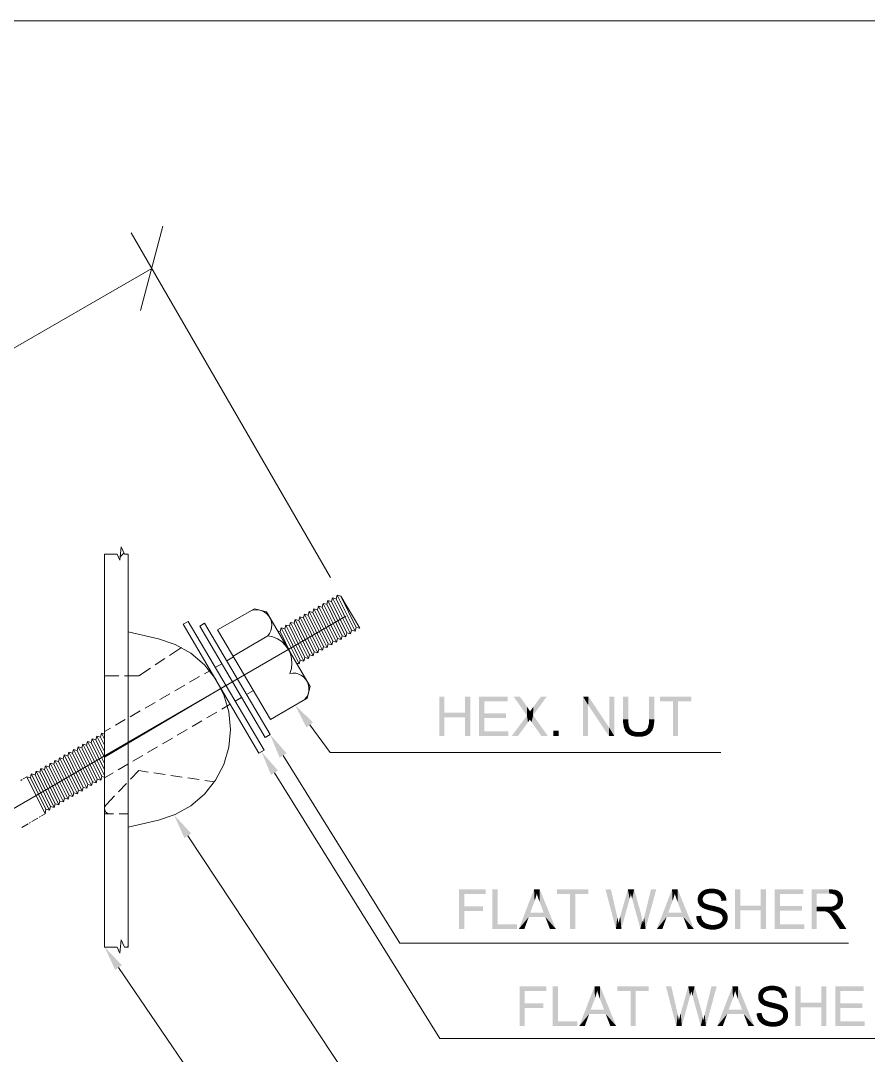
# Model space of a CAD drawing. Header units: millimetres. Extents: x 2 to 579, y 1 to 405.
# Drawn here: x 259.82 to 278.34, y 110.46 to 133.07 of the extents above; entities that cross this region are included whole.
import ezdxf

# ---------------------------------------------------------------- set-up
doc = ezdxf.new("R2010")
doc.units = ezdxf.units.MM
doc.linetypes.add('XKITLINE00', pattern=[0])
doc.layers.add('LinkedObject', color=7, linetype='Continuous', lineweight=0)

# ---------------------------------------------------------------- blocks, each defined once
blk = doc.blocks.new('*A4')
at = {"layer": 'LinkedObject'}
for color, points in [(7, [(269.08, 117.948), (268.966, 117.439), (268.966, 118.303)]), (7, [(269.08, 117.948), (268.966, 118.303), (269.08, 118.303)]), (7, [(269.643, 118.303), (269.529, 117.948), (269.529, 118.303)]), (7, [(269.529, 117.846), (269.529, 117.948), (269.643, 118.303)]), (7, [(269.529, 117.846), (269.643, 118.303), (269.643, 117.439)]), (7, [(269.949, 117.936), (269.835, 117.439), (269.835, 118.303)]), (7, [(269.949, 117.936), (269.835, 118.303), (269.949, 118.201)]), (7, [(270.46, 118.201), (269.835, 118.303), (270.46, 118.303)]), (7, [(269.949, 118.201), (269.835, 118.303), (270.46, 118.201)]), (7, [(270.727, 118.303), (270.884, 117.887), (270.59, 118.303)]), (7, [(270.884, 118.082), (270.884, 117.887), (270.727, 118.303)]), (7, [(271.019, 117.893), (271.02, 118.073), (271.318, 118.303)]), (7, [(271.318, 118.303), (271.02, 118.073), (271.194, 118.303)]), (7, [(272.111, 118.303), (272.221, 118.117), (272.111, 117.439)]), (7, [(272.221, 118.117), (272.111, 118.303), (272.228, 118.303)]), (7, [(272.221, 118.117), (272.228, 118.303), (272.674, 117.439)]), (7, [(272.674, 117.439), (272.228, 118.303), (272.681, 117.625)]), (7, [(272.791, 118.303), (272.681, 117.625), (272.681, 118.303)]), (7, [(272.791, 117.439), (272.681, 117.625), (272.791, 118.303)]), (7, [(273.099, 118.303), (272.985, 117.804), (272.985, 118.303)]), (7, [(273.099, 117.804), (272.985, 117.804), (273.099, 118.303)]), (7, [(273.665, 118.303), (273.55, 117.804), (273.55, 118.303)]), (7, [(273.665, 117.804), (273.55, 117.804), (273.665, 118.303)]), (7, [(273.79, 118.303), (274.074, 118.201), (273.79, 118.201)]), (7, [(274.188, 118.201), (274.074, 118.201), (273.79, 118.303)]), (7, [(274.188, 118.201), (273.79, 118.303), (274.474, 118.303)]), (7, [(274.188, 118.201), (274.474, 118.303), (274.474, 118.201)]), (6, [(266.209, 117.737), (266.065, 117.629), (265.814, 118.116)]), (7, [(270.908, 118.048), (270.884, 117.887), (270.884, 118.082)]), (7, [(270.943, 117.995), (270.884, 117.887), (270.908, 118.048)]), (7, [(271, 118.047), (271.019, 117.893), (270.967, 117.999)]), (7, [(271.02, 118.073), (271.019, 117.893), (271, 118.047)]), (7, [(272.111, 117.439), (272.221, 118.117), (272.221, 117.439)]), (7, [(274.074, 117.439), (274.188, 118.201), (274.188, 117.439)]), (7, [(274.074, 118.201), (274.188, 118.201), (274.074, 117.439)]), (7, [(269.08, 117.846), (268.966, 117.439), (269.08, 117.948)]), (7, [(268.966, 117.439), (269.08, 117.846), (269.08, 117.439)]), (7, [(269.08, 117.948), (269.529, 117.846), (269.08, 117.846)]), (7, [(269.529, 117.948), (269.529, 117.846), (269.08, 117.948)]), (7, [(269.529, 117.846), (269.643, 117.439), (269.529, 117.439)]), (7, [(269.949, 117.834), (269.835, 117.439), (269.949, 117.936)]), (7, [(269.949, 117.541), (269.835, 117.439), (269.949, 117.834)]), (7, [(270.428, 117.834), (269.949, 117.936), (270.428, 117.936)]), (7, [(269.949, 117.834), (269.949, 117.936), (270.428, 117.834)]), (7, [(270.884, 117.887), (270.906, 117.738), (270.55, 117.439)]), (7, [(270.952, 117.976), (270.884, 117.887), (270.943, 117.995)]), (7, [(270.884, 117.887), (270.952, 117.976), (271.019, 117.893)]), (7, [(271.019, 117.893), (270.947, 117.8), (270.884, 117.887)]), (7, [(270.906, 117.738), (270.884, 117.887), (270.912, 117.747)]), (7, [(270.912, 117.747), (270.884, 117.887), (270.933, 117.778)]), (7, [(270.933, 117.778), (270.884, 117.887), (270.947, 117.8)]), (7, [(270.947, 117.8), (271.019, 117.893), (270.955, 117.787)]), (7, [(270.967, 117.999), (271.019, 117.893), (270.952, 117.976)]), (7, [(270.955, 117.787), (271.019, 117.893), (270.973, 117.76)]), (7, [(270.973, 117.76), (271.019, 117.893), (270.983, 117.747)]), (7, [(270.983, 117.747), (271.019, 117.893), (271.2, 117.439)]), (7, [(271.2, 117.439), (271.019, 117.893), (271.341, 117.439)]), (7, [(273.099, 117.804), (272.985, 117.735), (272.985, 117.804)]), (7, [(273.099, 117.748), (272.985, 117.735), (273.099, 117.804)]), (7, [(273.524, 117.613), (273.665, 117.804), (273.635, 117.597)]), (7, [(273.55, 117.723), (273.665, 117.804), (273.524, 117.613)]), (7, [(273.665, 117.804), (273.55, 117.723), (273.55, 117.804)]), (7, [(273.635, 117.597), (273.665, 117.804), (273.65, 117.635)]), (7, [(273.65, 117.635), (273.665, 117.804), (273.665, 117.738)]), (7, [(270.55, 117.439), (270.906, 117.738), (270.687, 117.439)]), (7, [(272.681, 117.625), (272.791, 117.439), (272.674, 117.439)]), (7, [(273.099, 117.748), (273.018, 117.587), (272.985, 117.735)]), (7, [(272.985, 117.735), (273.018, 117.587), (273.002, 117.627)]), (7, [(273.11, 117.665), (273.018, 117.587), (273.099, 117.748)]), (7, [(273.018, 117.587), (273.11, 117.665), (273.12, 117.638)]), (7, [(273.131, 117.611), (273.018, 117.587), (273.12, 117.638)]), (7, [(273.131, 117.611), (273.129, 117.466), (273.018, 117.587)]), (7, [(273.018, 117.587), (273.129, 117.466), (273.035, 117.547)]), (7, [(273.167, 117.57), (273.129, 117.466), (273.131, 117.611)]), (7, [(273.497, 117.584), (273.567, 117.496), (273.47, 117.555)]), (7, [(273.635, 117.597), (273.497, 117.584), (273.524, 117.613)]), (7, [(273.62, 117.558), (273.497, 117.584), (273.635, 117.597)]), (7, [(273.567, 117.496), (273.497, 117.584), (273.62, 117.558)]), (6, [(265.631, 117.063), (265.478, 116.968), (265.269, 117.474)]), (7, [(269.835, 117.439), (269.949, 117.541), (270.48, 117.439)]), (7, [(270.48, 117.439), (269.949, 117.541), (270.48, 117.541)]), (7, [(271.58, 117.56), (271.459, 117.439), (271.459, 117.56)]), (7, [(271.58, 117.439), (271.459, 117.439), (271.58, 117.56)]), (7, [(273.035, 117.547), (273.129, 117.466), (273.09, 117.487)]), (7, [(273.129, 117.466), (273.167, 117.57), (273.192, 117.556)]), (7, [(273.218, 117.541), (273.129, 117.466), (273.192, 117.556)]), (7, [(273.218, 117.541), (273.327, 117.424), (273.129, 117.466)]), (7, [(273.129, 117.466), (273.327, 117.424), (273.167, 117.445)]), (7, [(273.167, 117.445), (273.327, 117.424), (273.266, 117.424)]), (7, [(273.28, 117.527), (273.327, 117.424), (273.218, 117.541)]), (7, [(273.327, 117.424), (273.28, 117.527), (273.317, 117.527)]), (7, [(273.38, 117.527), (273.327, 117.424), (273.317, 117.527)]), (7, [(273.327, 117.424), (273.38, 117.527), (273.389, 117.424)]), (7, [(273.529, 117.472), (273.38, 117.527), (273.47, 117.555)]), (7, [(273.49, 117.448), (273.38, 117.527), (273.529, 117.472)]), (7, [(273.389, 117.424), (273.38, 117.527), (273.49, 117.448)]), (7, [(273.47, 117.555), (273.567, 117.496), (273.529, 117.472)]), (6, [(265.443, 116.685), (265.291, 116.589), (265.082, 117.096)]), (6, [(263.546, 115.311), (263.396, 115.212), (263.173, 115.711)]), (7, [(269.515, 113.719), (269.401, 113.225), (269.401, 114.089)]), (7, [(269.515, 113.719), (269.401, 114.089), (269.515, 113.987)]), (7, [(269.983, 113.987), (269.401, 114.089), (269.983, 114.089)]), (7, [(269.515, 113.987), (269.401, 114.089), (269.983, 113.987)]), (7, [(270.241, 114.089), (270.127, 113.225), (270.127, 114.089)]), (7, [(270.241, 113.327), (270.127, 113.225), (270.241, 114.089)]), (7, [(271.039, 114.089), (271.051, 113.833), (270.707, 113.225)]), (7, [(271.051, 113.833), (271.039, 114.089), (271.065, 113.874)]), (7, [(271.065, 113.874), (271.039, 114.089), (271.089, 113.956)]), (7, [(271.089, 113.956), (271.039, 114.089), (271.097, 113.998)]), (7, [(271.162, 114.089), (271.097, 113.998), (271.039, 114.089)]), (7, [(271.097, 113.998), (271.162, 114.089), (271.108, 113.963)]), (7, [(271.108, 113.963), (271.162, 114.089), (271.138, 113.873)]), (7, [(271.138, 113.873), (271.162, 114.089), (271.159, 113.818)]), (7, [(271.159, 113.818), (271.162, 114.089), (271.249, 113.58)]), (7, [(271.249, 113.58), (271.162, 114.089), (271.285, 113.486)]), (7, [(271.285, 113.486), (271.162, 114.089), (271.515, 113.225)]), (7, [(271.542, 114.089), (271.826, 113.987), (271.542, 113.987)]), (7, [(271.94, 113.987), (271.826, 113.987), (271.542, 114.089)]), (7, [(271.94, 113.987), (271.542, 114.089), (272.226, 114.089)]), (7, [(271.826, 113.225), (271.94, 113.987), (271.94, 113.225)]), (7, [(271.826, 113.987), (271.94, 113.987), (271.826, 113.225)]), (7, [(271.94, 113.987), (272.226, 114.089), (272.226, 113.987)]), (7, [(272.718, 114.089), (272.828, 113.225), (272.6, 114.089)]), (7, [(272.849, 113.522), (272.828, 113.225), (272.718, 114.089)]), (7, [(273.089, 114.089), (273.128, 113.883), (272.924, 113.505)]), (7, [(273.128, 113.883), (273.089, 114.089), (273.134, 113.904)]), (7, [(273.134, 113.904), (273.089, 114.089), (273.147, 113.954)]), (7, [(273.147, 113.954), (273.089, 114.089), (273.154, 113.984)]), (7, [(273.226, 114.089), (273.154, 113.984), (273.089, 114.089)]), (7, [(273.154, 113.984), (273.226, 114.089), (273.157, 113.975)]), (7, [(273.157, 113.975), (273.226, 114.089), (273.171, 113.924)]), (7, [(273.171, 113.924), (273.226, 114.089), (273.182, 113.883)]), (7, [(273.182, 113.883), (273.226, 114.089), (273.349, 113.651)]), (7, [(273.71, 114.089), (273.46, 113.533), (273.596, 114.089)]), (7, [(273.475, 113.225), (273.46, 113.533), (273.71, 114.089)]), (7, [(274.055, 114.089), (274.066, 113.833), (273.723, 113.225)]), (7, [(274.066, 113.833), (274.055, 114.089), (274.081, 113.874)]), (7, [(274.081, 113.874), (274.055, 114.089), (274.104, 113.956)]), (7, [(274.104, 113.956), (274.055, 114.089), (274.113, 113.998)]), (7, [(274.178, 114.089), (274.113, 113.998), (274.055, 114.089)]), (7, [(274.113, 113.998), (274.178, 114.089), (274.123, 113.963)]), (7, [(274.123, 113.963), (274.178, 114.089), (274.154, 113.873)]), (7, [(274.154, 113.873), (274.178, 114.089), (274.174, 113.818)]), (7, [(274.174, 113.818), (274.178, 114.089), (274.264, 113.58)]), (7, [(274.264, 113.58), (274.178, 114.089), (274.3, 113.486)]), (7, [(274.3, 113.486), (274.178, 114.089), (274.53, 113.225)]), (7, [(274.653, 113.987), (274.616, 113.865), (274.634, 113.959)]), (7, [(274.749, 113.945), (274.616, 113.865), (274.653, 113.987)]), (7, [(274.634, 113.959), (274.616, 113.865), (274.616, 113.898)]), (7, [(274.672, 114.016), (274.773, 113.964), (274.653, 113.987)]), (7, [(274.653, 113.987), (274.773, 113.964), (274.749, 113.945)]), (7, [(274.726, 114.059), (274.773, 113.964), (274.672, 114.016)]), (7, [(274.797, 113.983), (274.726, 114.059), (274.761, 114.074)]), (7, [(274.773, 113.964), (274.726, 114.059), (274.797, 113.983)]), (7, [(274.797, 114.089), (274.872, 114.002), (274.761, 114.074)]), (7, [(274.761, 114.074), (274.872, 114.002), (274.797, 113.983)]), (7, [(274.876, 114.103), (274.872, 114.002), (274.797, 114.089)]), (7, [(274.92, 114.103), (274.872, 114.002), (274.876, 114.103)]), (7, [(274.872, 114.002), (274.92, 114.103), (274.924, 114.002)]), (7, [(274.92, 114.103), (274.974, 114.002), (274.924, 114.002)]), (7, [(275.052, 114.088), (274.92, 114.103), (274.968, 114.103)]), (7, [(275.089, 114.072), (274.92, 114.103), (275.052, 114.088)]), (7, [(275.049, 113.981), (274.92, 114.103), (275.089, 114.072)]), (7, [(274.974, 114.002), (274.92, 114.103), (275.049, 113.981)]), (7, [(275.089, 114.072), (275.075, 113.96), (275.049, 113.981)]), (7, [(275.126, 114.057), (275.075, 113.96), (275.089, 114.072)]), (7, [(275.075, 113.96), (275.126, 114.057), (275.1, 113.939)]), (7, [(275.1, 113.939), (275.126, 114.057), (275.202, 113.981)]), (7, [(275.202, 113.981), (275.13, 113.877), (275.1, 113.939)]), (7, [(275.202, 113.981), (275.126, 114.057), (275.182, 114.011)]), (7, [(275.221, 113.951), (275.13, 113.877), (275.202, 113.981)]), (7, [(275.544, 113.734), (275.43, 113.225), (275.43, 114.089)]), (7, [(275.544, 113.734), (275.43, 114.089), (275.544, 114.089)]), (7, [(276.107, 114.089), (275.993, 113.734), (275.993, 114.089)]), (7, [(275.993, 113.632), (275.993, 113.734), (276.107, 114.089)]), (7, [(275.993, 113.632), (276.107, 114.089), (276.107, 113.225)]), (7, [(276.413, 113.722), (276.299, 113.225), (276.299, 114.089)]), (7, [(276.413, 113.722), (276.299, 114.089), (276.413, 113.987)]), (7, [(276.924, 113.987), (276.299, 114.089), (276.924, 114.089)]), (7, [(276.413, 113.987), (276.299, 114.089), (276.924, 113.987)]), (7, [(277.217, 113.708), (277.103, 113.225), (277.103, 114.089)]), (7, [(277.103, 114.089), (277.217, 113.994), (277.217, 113.708)]), (7, [(277.49, 113.994), (277.103, 114.089), (277.486, 114.089)]), (7, [(277.217, 113.994), (277.103, 114.089), (277.49, 113.994)]), (7, [(277.486, 114.089), (277.538, 113.994), (277.49, 113.994)]), (7, [(277.631, 114.077), (277.486, 114.089), (277.543, 114.089)]), (7, [(277.661, 114.065), (277.486, 114.089), (277.631, 114.077)]), (7, [(277.609, 113.974), (277.486, 114.089), (277.661, 114.065)]), (7, [(277.538, 113.994), (277.486, 114.089), (277.609, 113.974)]), (7, [(277.661, 114.065), (277.631, 113.954), (277.609, 113.974)]), (7, [(277.691, 114.054), (277.631, 113.954), (277.661, 114.065)]), (7, [(277.631, 113.954), (277.691, 114.054), (277.653, 113.934)]), (7, [(277.653, 113.934), (277.691, 114.054), (277.757, 113.983)]), (7, [(277.757, 113.983), (277.675, 113.884), (277.653, 113.934)]), (7, [(277.775, 113.954), (277.675, 113.884), (277.757, 113.983)]), (7, [(277.793, 113.889), (277.675, 113.884), (277.775, 113.954)]), (7, [(277.757, 113.983), (277.691, 114.054), (277.739, 114.013)]), (7, [(270.707, 113.225), (271.051, 113.833), (270.955, 113.58)]), (7, [(272.924, 113.505), (273.128, 113.883), (272.946, 113.225)]), (7, [(273.349, 113.651), (273.363, 113.225), (273.182, 113.883)]), (7, [(273.723, 113.225), (274.066, 113.833), (273.971, 113.58)]), (7, [(274.726, 113.899), (274.616, 113.865), (274.749, 113.945)]), (7, [(274.616, 113.865), (274.726, 113.899), (274.726, 113.873)]), (7, [(274.726, 113.849), (274.616, 113.865), (274.726, 113.873)]), (7, [(274.616, 113.865), (274.726, 113.849), (274.616, 113.835)]), (7, [(274.616, 113.835), (274.726, 113.849), (274.631, 113.781)]), (7, [(274.631, 113.781), (274.726, 113.849), (274.646, 113.757)]), (7, [(274.646, 113.757), (274.726, 113.849), (274.742, 113.811)]), (7, [(274.742, 113.811), (274.707, 113.693), (274.646, 113.757)]), (7, [(274.646, 113.757), (274.707, 113.693), (274.661, 113.733)]), (7, [(274.759, 113.796), (274.707, 113.693), (274.742, 113.811)]), (7, [(274.707, 113.693), (274.759, 113.796), (274.738, 113.677)]), (7, [(274.738, 113.677), (274.759, 113.796), (274.776, 113.781)]), (7, [(274.738, 113.677), (274.776, 113.781), (274.762, 113.664)]), (7, [(274.762, 113.664), (274.776, 113.781), (274.845, 113.637)]), (7, [(274.845, 113.637), (274.776, 113.781), (274.862, 113.75)]), (7, [(274.845, 113.637), (274.862, 113.75), (274.905, 113.623)]), (7, [(274.905, 113.623), (274.862, 113.75), (274.931, 113.734)]), (7, [(274.905, 113.623), (274.931, 113.734), (274.964, 113.609)]), (7, [(274.964, 113.609), (274.931, 113.734), (275.001, 113.719)]), (7, [(275.243, 113.883), (275.13, 113.877), (275.221, 113.951)]), (7, [(275.244, 113.845), (275.13, 113.877), (275.243, 113.883)]), (7, [(275.13, 113.877), (275.244, 113.845), (275.134, 113.836)]), (7, [(275.544, 113.632), (275.43, 113.225), (275.544, 113.734)]), (7, [(275.544, 113.734), (275.993, 113.632), (275.544, 113.632)]), (7, [(275.993, 113.734), (275.993, 113.632), (275.544, 113.734)]), (7, [(277.607, 113.732), (277.733, 113.698), (277.585, 113.724)]), (7, [(277.733, 113.698), (277.607, 113.732), (277.641, 113.758)]), (7, [(277.652, 113.776), (277.733, 113.698), (277.641, 113.758)]), (7, [(277.664, 113.794), (277.733, 113.698), (277.652, 113.776)]), (7, [(277.664, 113.794), (277.793, 113.853), (277.733, 113.698)]), (7, [(277.675, 113.832), (277.793, 113.853), (277.664, 113.794)]), (7, [(277.793, 113.853), (277.675, 113.884), (277.793, 113.889)]), (7, [(277.675, 113.884), (277.793, 113.853), (277.675, 113.853)]), (7, [(277.793, 113.853), (277.675, 113.832), (277.675, 113.853)]), (7, [(277.733, 113.698), (277.793, 113.853), (277.763, 113.729)]), (7, [(277.763, 113.729), (277.793, 113.853), (277.793, 113.807)]), (7, [(269.515, 113.617), (269.401, 113.225), (269.515, 113.719)]), (7, [(269.401, 113.225), (269.515, 113.617), (269.515, 113.225)]), (7, [(269.92, 113.617), (269.515, 113.719), (269.92, 113.719)]), (7, [(269.515, 113.617), (269.515, 113.719), (269.92, 113.617)]), (7, [(270.923, 113.486), (270.707, 113.225), (270.955, 113.58)]), (7, [(270.955, 113.58), (271.285, 113.486), (270.923, 113.486)]), (7, [(271.249, 113.58), (271.285, 113.486), (270.955, 113.58)]), (7, [(272.859, 113.478), (272.828, 113.225), (272.849, 113.522)]), (7, [(272.924, 113.505), (272.946, 113.225), (272.921, 113.494)]), (7, [(273.373, 113.57), (273.363, 113.225), (273.349, 113.651)]), (7, [(273.406, 113.417), (273.363, 113.225), (273.373, 113.57)]), (7, [(273.46, 113.533), (273.475, 113.225), (273.447, 113.48)]), (7, [(273.938, 113.486), (273.723, 113.225), (273.971, 113.58)]), (7, [(273.971, 113.58), (274.3, 113.486), (273.938, 113.486)]), (7, [(274.264, 113.58), (274.3, 113.486), (273.971, 113.58)]), (7, [(274.696, 113.479), (274.584, 113.502), (274.692, 113.512)]), (7, [(274.584, 113.502), (274.631, 113.347), (274.585, 113.459)]), (7, [(274.696, 113.479), (274.631, 113.347), (274.584, 113.502)]), (7, [(274.964, 113.609), (275.001, 113.719), (275.041, 113.588)]), (7, [(275.041, 113.588), (275.001, 113.719), (275.058, 113.581)]), (7, [(275.058, 113.581), (275.001, 113.719), (275.085, 113.57)]), (7, [(275.097, 113.691), (275.085, 113.57), (275.001, 113.719)]), (7, [(275.123, 113.679), (275.085, 113.57), (275.097, 113.691)]), (7, [(275.085, 113.57), (275.123, 113.679), (275.124, 113.545)]), (7, [(275.124, 113.545), (275.123, 113.679), (275.16, 113.662)]), (7, [(275.124, 113.545), (275.16, 113.662), (275.136, 113.53)]), (7, [(275.136, 113.53), (275.16, 113.662), (275.148, 113.515)]), (7, [(275.16, 113.662), (275.234, 113.591), (275.148, 113.515)]), (7, [(275.148, 113.515), (275.234, 113.591), (275.16, 113.479)]), (7, [(275.234, 113.591), (275.16, 113.662), (275.216, 113.618)]), (7, [(275.16, 113.479), (275.234, 113.591), (275.252, 113.565)]), (7, [(275.16, 113.479), (275.252, 113.565), (275.16, 113.459)]), (7, [(275.16, 113.459), (275.252, 113.565), (275.16, 113.439)]), (7, [(275.252, 113.565), (275.27, 113.468), (275.16, 113.439)]), (7, [(275.27, 113.468), (275.252, 113.565), (275.27, 113.503)]), (7, [(275.43, 113.225), (275.544, 113.632), (275.544, 113.225)]), (7, [(275.993, 113.632), (276.107, 113.225), (275.993, 113.225)]), (7, [(276.413, 113.62), (276.299, 113.225), (276.413, 113.722)]), (7, [(276.413, 113.327), (276.299, 113.225), (276.413, 113.62)]), (7, [(276.892, 113.62), (276.413, 113.722), (276.892, 113.722)]), (7, [(276.413, 113.62), (276.413, 113.722), (276.892, 113.62)]), (7, [(277.217, 113.708), (277.217, 113.608), (277.103, 113.225)]), (7, [(277.103, 113.225), (277.217, 113.608), (277.217, 113.225)]), (7, [(277.35, 113.608), (277.217, 113.708), (277.463, 113.708)]), (7, [(277.217, 113.608), (277.217, 113.708), (277.35, 113.608)]), (7, [(277.35, 113.608), (277.463, 113.708), (277.372, 113.608)]), (7, [(277.372, 113.608), (277.463, 113.708), (277.404, 113.606)]), (7, [(277.404, 113.606), (277.463, 113.708), (277.413, 113.604)]), (7, [(277.413, 113.604), (277.463, 113.708), (277.427, 113.601)]), (7, [(277.427, 113.601), (277.463, 113.708), (277.453, 113.589)]), (7, [(277.453, 113.589), (277.463, 113.708), (277.502, 113.708)]), (7, [(277.453, 113.589), (277.502, 113.708), (277.465, 113.581)]), (7, [(277.502, 113.708), (277.55, 113.618), (277.465, 113.581)]), (7, [(277.465, 113.581), (277.55, 113.618), (277.478, 113.573)]), (7, [(277.55, 113.618), (277.507, 113.544), (277.478, 113.573)]), (7, [(277.563, 113.716), (277.55, 113.618), (277.502, 113.708)]), (7, [(277.573, 113.607), (277.507, 113.544), (277.55, 113.618)]), (7, [(277.507, 113.544), (277.573, 113.607), (277.523, 113.524)]), (7, [(277.523, 113.524), (277.573, 113.607), (277.54, 113.503)]), (7, [(277.54, 113.503), (277.573, 113.607), (277.619, 113.575)]), (7, [(277.619, 113.575), (277.581, 113.443), (277.54, 113.503)]), (7, [(277.55, 113.618), (277.563, 113.716), (277.612, 113.626)]), (7, [(277.585, 113.724), (277.733, 113.698), (277.563, 113.716)]), (7, [(277.704, 113.666), (277.563, 113.716), (277.733, 113.698)]), (7, [(277.612, 113.626), (277.563, 113.716), (277.704, 113.666)]), (7, [(277.619, 113.575), (277.573, 113.607), (277.607, 113.585)]), (7, [(277.644, 113.552), (277.581, 113.443), (277.619, 113.575)]), (7, [(277.691, 113.494), (277.581, 113.443), (277.644, 113.552)]), (7, [(270.127, 113.225), (270.241, 113.327), (270.666, 113.225)]), (7, [(270.666, 113.225), (270.241, 113.327), (270.666, 113.327)]), (7, [(270.707, 113.225), (270.923, 113.486), (270.828, 113.225)]), (7, [(271.285, 113.486), (271.515, 113.225), (271.385, 113.225)]), (7, [(272.877, 113.389), (272.828, 113.225), (272.859, 113.478)]), (7, [(272.885, 113.346), (272.828, 113.225), (272.877, 113.389)]), (7, [(272.885, 113.346), (272.946, 113.225), (272.828, 113.225)]), (7, [(272.902, 113.415), (272.946, 113.225), (272.885, 113.346)]), (7, [(272.921, 113.494), (272.946, 113.225), (272.902, 113.415)]), (7, [(273.417, 113.346), (273.363, 113.225), (273.406, 113.417)]), (7, [(273.417, 113.346), (273.475, 113.225), (273.363, 113.225)]), (7, [(273.426, 113.386), (273.475, 113.225), (273.417, 113.346)]), (7, [(273.447, 113.48), (273.475, 113.225), (273.426, 113.386)]), (7, [(273.723, 113.225), (273.938, 113.486), (273.844, 113.225)]), (7, [(274.3, 113.486), (274.53, 113.225), (274.4, 113.225)]), (7, [(274.585, 113.459), (274.631, 113.347), (274.609, 113.381)]), (7, [(274.714, 113.426), (274.631, 113.347), (274.696, 113.479)]), (7, [(274.631, 113.347), (274.714, 113.426), (274.654, 113.313)]), (7, [(274.654, 113.313), (274.714, 113.426), (274.716, 113.261)]), (7, [(274.728, 113.405), (274.716, 113.261), (274.714, 113.426)]), (7, [(274.741, 113.384), (274.716, 113.261), (274.728, 113.405)]), (7, [(274.741, 113.384), (274.755, 113.244), (274.716, 113.261)]), (7, [(274.785, 113.35), (274.755, 113.244), (274.741, 113.384)]), (7, [(274.755, 113.244), (274.785, 113.35), (274.795, 113.227)]), (7, [(274.814, 113.338), (274.795, 113.227), (274.785, 113.35)]), (7, [(274.844, 113.325), (274.795, 113.227), (274.814, 113.338)]), (7, [(274.844, 113.325), (274.893, 113.21), (274.795, 113.227)]), (7, [(274.91, 113.312), (274.893, 113.21), (274.844, 113.325)]), (7, [(274.91, 113.312), (274.951, 113.21), (274.893, 113.21)]), (7, [(274.946, 113.312), (274.951, 113.21), (274.91, 113.312)]), (7, [(274.946, 113.312), (274.998, 113.21), (274.951, 113.21)]), (7, [(274.979, 113.312), (274.998, 113.21), (274.946, 113.312)]), (7, [(275.037, 113.322), (275.117, 113.244), (274.979, 113.312)]), (7, [(274.979, 113.312), (275.117, 113.244), (274.998, 113.21)]), (7, [(275.062, 113.331), (275.211, 113.308), (275.037, 113.322)]), (7, [(275.154, 113.261), (275.037, 113.322), (275.211, 113.308)]), (7, [(275.117, 113.244), (275.037, 113.322), (275.154, 113.261)]), (7, [(275.087, 113.341), (275.211, 113.308), (275.062, 113.331)]), (7, [(275.124, 113.368), (275.231, 113.339), (275.087, 113.341)]), (7, [(275.087, 113.341), (275.231, 113.339), (275.211, 113.308)]), (7, [(275.136, 113.385), (275.25, 113.369), (275.124, 113.368)]), (7, [(275.231, 113.339), (275.124, 113.368), (275.25, 113.369)]), (7, [(275.148, 113.402), (275.25, 113.369), (275.136, 113.385)]), (7, [(275.148, 113.402), (275.27, 113.468), (275.25, 113.369)]), (7, [(275.16, 113.439), (275.27, 113.468), (275.148, 113.402)]), (7, [(275.25, 113.369), (275.27, 113.468), (275.27, 113.434)]), (7, [(276.299, 113.225), (276.413, 113.327), (276.944, 113.225)]), (7, [(276.944, 113.225), (276.413, 113.327), (276.944, 113.327)]), (7, [(277.581, 113.443), (277.691, 113.494), (277.606, 113.404)]), (7, [(277.606, 113.404), (277.691, 113.494), (277.713, 113.46)]), (7, [(277.606, 113.404), (277.713, 113.46), (277.72, 113.225)]), (7, [(277.72, 113.225), (277.713, 113.46), (277.863, 113.225)]), (7, [(274.998, 113.21), (275.117, 113.244), (275.081, 113.227)]), (6, [(262.031, 112.432), (261.883, 112.331), (261.653, 112.827)]), (7, [(270.835, 111.597), (270.721, 111.103), (270.721, 111.967)]), (7, [(270.835, 111.597), (270.721, 111.967), (270.835, 111.865)]), (7, [(271.304, 111.865), (270.721, 111.967), (271.304, 111.967)]), (7, [(270.835, 111.865), (270.721, 111.967), (271.304, 111.865)]), (7, [(271.561, 111.967), (271.447, 111.103), (271.447, 111.967)]), (7, [(271.561, 111.205), (271.447, 111.103), (271.561, 111.967)]), (7, [(272.36, 111.967), (272.371, 111.711), (272.028, 111.103)]), (7, [(272.371, 111.711), (272.36, 111.967), (272.386, 111.752)]), (7, [(272.386, 111.752), (272.36, 111.967), (272.409, 111.835)]), (7, [(272.409, 111.835), (272.36, 111.967), (272.418, 111.876)]), (7, [(272.483, 111.967), (272.418, 111.876), (272.36, 111.967)]), (7, [(272.418, 111.876), (272.483, 111.967), (272.428, 111.841)]), (7, [(272.428, 111.841), (272.483, 111.967), (272.459, 111.751)]), (7, [(272.459, 111.751), (272.483, 111.967), (272.479, 111.697)]), (7, [(272.479, 111.697), (272.483, 111.967), (272.57, 111.458)]), (7, [(272.57, 111.458), (272.483, 111.967), (272.605, 111.365)]), (7, [(272.605, 111.365), (272.483, 111.967), (272.835, 111.103)]), (7, [(272.862, 111.967), (273.147, 111.865), (272.862, 111.865)]), (7, [(273.261, 111.865), (273.147, 111.865), (272.862, 111.967)]), (7, [(273.261, 111.865), (272.862, 111.967), (273.547, 111.967)]), (7, [(273.261, 111.865), (273.547, 111.967), (273.547, 111.865)]), (7, [(274.039, 111.967), (274.148, 111.103), (273.921, 111.967)]), (7, [(274.169, 111.401), (274.148, 111.103), (274.039, 111.967)]), (7, [(274.409, 111.967), (274.449, 111.761), (274.245, 111.383)]), (7, [(274.449, 111.761), (274.409, 111.967), (274.455, 111.782)]), (7, [(274.455, 111.782), (274.409, 111.967), (274.468, 111.833)]), (7, [(274.468, 111.833), (274.409, 111.967), (274.475, 111.863)]), (7, [(274.547, 111.967), (274.475, 111.863), (274.409, 111.967)]), (7, [(274.475, 111.863), (274.547, 111.967), (274.477, 111.853)]), (7, [(274.477, 111.853), (274.547, 111.967), (274.491, 111.802)]), (7, [(274.491, 111.802), (274.547, 111.967), (274.503, 111.761)]), (7, [(274.503, 111.761), (274.547, 111.967), (274.67, 111.529)]), (7, [(275.031, 111.967), (274.781, 111.412), (274.916, 111.967)]), (7, [(274.795, 111.103), (274.781, 111.412), (275.031, 111.967)]), (7, [(275.375, 111.967), (275.387, 111.711), (275.043, 111.103)]), (7, [(275.387, 111.711), (275.375, 111.967), (275.401, 111.752)]), (7, [(275.401, 111.752), (275.375, 111.967), (275.425, 111.835)]), (7, [(275.425, 111.835), (275.375, 111.967), (275.433, 111.876)]), (7, [(275.498, 111.967), (275.433, 111.876), (275.375, 111.967)]), (7, [(275.433, 111.876), (275.498, 111.967), (275.444, 111.841)]), (7, [(275.444, 111.841), (275.498, 111.967), (275.474, 111.751)]), (7, [(275.474, 111.751), (275.498, 111.967), (275.494, 111.697)]), (7, [(275.494, 111.697), (275.498, 111.967), (275.585, 111.458)]), (7, [(275.585, 111.458), (275.498, 111.967), (275.62, 111.365)]), (7, [(275.62, 111.365), (275.498, 111.967), (275.851, 111.103)]), (7, [(276.046, 111.938), (276.094, 111.843), (275.992, 111.894)]), (7, [(276.117, 111.862), (276.046, 111.938), (276.082, 111.952)]), (7, [(276.094, 111.843), (276.046, 111.938), (276.117, 111.862)]), (7, [(276.118, 111.967), (276.193, 111.881), (276.082, 111.952)]), (7, [(276.082, 111.952), (276.193, 111.881), (276.117, 111.862)]), (7, [(276.197, 111.982), (276.193, 111.881), (276.118, 111.967)]), (7, [(276.24, 111.982), (276.193, 111.881), (276.197, 111.982)]), (7, [(276.193, 111.881), (276.24, 111.982), (276.245, 111.881)]), (7, [(276.24, 111.982), (276.294, 111.881), (276.245, 111.881)]), (7, [(276.373, 111.966), (276.24, 111.982), (276.288, 111.982)]), (7, [(276.41, 111.951), (276.24, 111.982), (276.373, 111.966)]), (7, [(276.37, 111.86), (276.24, 111.982), (276.41, 111.951)]), (7, [(276.294, 111.881), (276.24, 111.982), (276.37, 111.86)]), (7, [(276.41, 111.951), (276.395, 111.839), (276.37, 111.86)]), (7, [(276.446, 111.935), (276.395, 111.839), (276.41, 111.951)]), (7, [(276.395, 111.839), (276.446, 111.935), (276.421, 111.818)]), (7, [(276.421, 111.818), (276.446, 111.935), (276.522, 111.86)]), (7, [(276.522, 111.86), (276.446, 111.935), (276.503, 111.89)]), (7, [(276.864, 111.612), (276.75, 111.103), (276.75, 111.967)]), (7, [(276.864, 111.612), (276.75, 111.967), (276.864, 111.967)]), (7, [(277.428, 111.967), (277.314, 111.612), (277.314, 111.967)]), (7, [(277.314, 111.51), (277.314, 111.612), (277.428, 111.967)]), (7, [(277.314, 111.51), (277.428, 111.967), (277.428, 111.103)]), (7, [(277.734, 111.601), (277.62, 111.103), (277.62, 111.967)]), (7, [(277.734, 111.601), (277.62, 111.967), (277.734, 111.865)]), (7, [(278.244, 111.865), (277.62, 111.967), (278.244, 111.967)]), (7, [(277.734, 111.865), (277.62, 111.967), (278.244, 111.865)]), (7, [(272.028, 111.103), (272.371, 111.711), (272.276, 111.458)]), (7, [(273.147, 111.103), (273.261, 111.865), (273.261, 111.103)]), (7, [(273.147, 111.865), (273.261, 111.865), (273.147, 111.103)]), (7, [(274.245, 111.383), (274.449, 111.761), (274.267, 111.103)]), (7, [(274.67, 111.529), (274.683, 111.103), (274.503, 111.761)]), (7, [(275.043, 111.103), (275.387, 111.711), (275.291, 111.458)]), (7, [(275.974, 111.866), (275.937, 111.743), (275.955, 111.837)]), (7, [(276.07, 111.824), (275.937, 111.743), (275.974, 111.866)]), (7, [(275.955, 111.837), (275.937, 111.743), (275.937, 111.776)]), (7, [(276.046, 111.778), (275.937, 111.743), (276.07, 111.824)]), (7, [(275.937, 111.743), (276.046, 111.778), (276.046, 111.751)]), (7, [(276.046, 111.728), (275.937, 111.743), (276.046, 111.751)]), (7, [(275.937, 111.743), (276.046, 111.728), (275.937, 111.714)]), (7, [(275.937, 111.714), (276.046, 111.728), (275.952, 111.66)]), (7, [(275.952, 111.66), (276.046, 111.728), (275.967, 111.636)]), (7, [(275.967, 111.636), (276.046, 111.728), (276.063, 111.689)]), (7, [(275.992, 111.894), (276.094, 111.843), (275.974, 111.866)]), (7, [(275.974, 111.866), (276.094, 111.843), (276.07, 111.824)]), (7, [(276.522, 111.86), (276.451, 111.756), (276.421, 111.818)]), (7, [(276.542, 111.83), (276.451, 111.756), (276.522, 111.86)]), (7, [(276.563, 111.761), (276.451, 111.756), (276.542, 111.83)]), (7, [(276.565, 111.723), (276.451, 111.756), (276.563, 111.761)]), (7, [(276.451, 111.756), (276.565, 111.723), (276.455, 111.715)]), (7, [(270.835, 111.495), (270.721, 111.103), (270.835, 111.597)]), (7, [(270.721, 111.103), (270.835, 111.495), (270.835, 111.103)]), (7, [(271.241, 111.495), (270.835, 111.597), (271.241, 111.597)]), (7, [(270.835, 111.495), (270.835, 111.597), (271.241, 111.495)]), (7, [(274.693, 111.448), (274.683, 111.103), (274.67, 111.529)]), (7, [(276.063, 111.689), (276.028, 111.571), (275.967, 111.636)]), (7, [(275.967, 111.636), (276.028, 111.571), (275.982, 111.612)]), (7, [(276.08, 111.674), (276.028, 111.571), (276.063, 111.689)]), (7, [(276.028, 111.571), (276.08, 111.674), (276.059, 111.555)]), (7, [(276.059, 111.555), (276.08, 111.674), (276.096, 111.659)]), (7, [(276.059, 111.555), (276.096, 111.659), (276.083, 111.543)]), (7, [(276.083, 111.543), (276.096, 111.659), (276.166, 111.516)]), (7, [(276.166, 111.516), (276.096, 111.659), (276.182, 111.629)]), (7, [(276.166, 111.516), (276.182, 111.629), (276.225, 111.501)]), (7, [(276.225, 111.501), (276.182, 111.629), (276.252, 111.613)]), (7, [(276.225, 111.501), (276.252, 111.613), (276.285, 111.487)]), (7, [(276.285, 111.487), (276.252, 111.613), (276.322, 111.597)]), (7, [(276.285, 111.487), (276.322, 111.597), (276.362, 111.466)]), (7, [(276.362, 111.466), (276.322, 111.597), (276.379, 111.459)]), (7, [(276.379, 111.459), (276.322, 111.597), (276.406, 111.449)]), (7, [(276.417, 111.569), (276.406, 111.449), (276.322, 111.597)]), (7, [(276.443, 111.558), (276.406, 111.449), (276.417, 111.569)]), (7, [(276.406, 111.449), (276.443, 111.558), (276.445, 111.423)]), (7, [(276.445, 111.423), (276.443, 111.558), (276.481, 111.54)]), (7, [(276.445, 111.423), (276.481, 111.54), (276.457, 111.408)]), (7, [(276.457, 111.408), (276.481, 111.54), (276.469, 111.393)]), (7, [(276.481, 111.54), (276.555, 111.47), (276.469, 111.393)]), (7, [(276.469, 111.393), (276.555, 111.47), (276.481, 111.358)]), (7, [(276.555, 111.47), (276.481, 111.54), (276.537, 111.496)]), (7, [(276.481, 111.358), (276.555, 111.47), (276.573, 111.443)]), (7, [(276.864, 111.51), (276.75, 111.103), (276.864, 111.612)]), (7, [(276.75, 111.103), (276.864, 111.51), (276.864, 111.103)]), (7, [(276.864, 111.612), (277.314, 111.51), (276.864, 111.51)]), (7, [(277.314, 111.612), (277.314, 111.51), (276.864, 111.612)]), (7, [(277.314, 111.51), (277.428, 111.103), (277.314, 111.103)]), (7, [(277.734, 111.499), (277.62, 111.103), (277.734, 111.601)]), (7, [(277.734, 111.205), (277.62, 111.103), (277.734, 111.499)]), (7, [(278.212, 111.499), (277.734, 111.601), (278.212, 111.601)]), (7, [(277.734, 111.499), (277.734, 111.601), (278.212, 111.499)]), (7, [(272.244, 111.365), (272.028, 111.103), (272.276, 111.458)]), (7, [(272.028, 111.103), (272.244, 111.365), (272.149, 111.103)]), (7, [(272.276, 111.458), (272.605, 111.365), (272.244, 111.365)]), (7, [(272.57, 111.458), (272.605, 111.365), (272.276, 111.458)]), (7, [(272.605, 111.365), (272.835, 111.103), (272.705, 111.103)]), (7, [(274.18, 111.356), (274.148, 111.103), (274.169, 111.401)]), (7, [(274.198, 111.268), (274.148, 111.103), (274.18, 111.356)]), (7, [(274.205, 111.224), (274.148, 111.103), (274.198, 111.268)]), (7, [(274.222, 111.293), (274.267, 111.103), (274.205, 111.224)]), (7, [(274.242, 111.373), (274.267, 111.103), (274.222, 111.293)]), (7, [(274.245, 111.383), (274.267, 111.103), (274.242, 111.373)]), (7, [(274.727, 111.295), (274.683, 111.103), (274.693, 111.448)]), (7, [(274.738, 111.224), (274.683, 111.103), (274.727, 111.295)]), (7, [(274.746, 111.265), (274.795, 111.103), (274.738, 111.224)]), (7, [(274.768, 111.359), (274.795, 111.103), (274.746, 111.265)]), (7, [(274.781, 111.412), (274.795, 111.103), (274.768, 111.359)]), (7, [(275.259, 111.365), (275.043, 111.103), (275.291, 111.458)]), (7, [(275.043, 111.103), (275.259, 111.365), (275.164, 111.103)]), (7, [(275.291, 111.458), (275.62, 111.365), (275.259, 111.365)]), (7, [(275.585, 111.458), (275.62, 111.365), (275.291, 111.458)]), (7, [(275.62, 111.365), (275.851, 111.103), (275.721, 111.103)]), (7, [(276.016, 111.357), (275.905, 111.38), (276.013, 111.39)]), (7, [(275.905, 111.38), (275.952, 111.225), (275.906, 111.337)]), (7, [(276.016, 111.357), (275.952, 111.225), (275.905, 111.38)]), (7, [(275.906, 111.337), (275.952, 111.225), (275.929, 111.26)]), (7, [(276.034, 111.304), (275.952, 111.225), (276.016, 111.357)]), (7, [(275.952, 111.225), (276.034, 111.304), (275.974, 111.191)]), (7, [(275.974, 111.191), (276.034, 111.304), (276.036, 111.14)]), (7, [(276.048, 111.283), (276.036, 111.14), (276.034, 111.304)]), (7, [(276.062, 111.263), (276.036, 111.14), (276.048, 111.283)]), (7, [(276.062, 111.263), (276.076, 111.123), (276.036, 111.14)]), (7, [(276.105, 111.229), (276.076, 111.123), (276.062, 111.263)]), (7, [(276.444, 111.246), (276.551, 111.217), (276.407, 111.22)]), (7, [(276.456, 111.263), (276.571, 111.248), (276.444, 111.246)]), (7, [(276.551, 111.217), (276.444, 111.246), (276.571, 111.248)]), (7, [(276.469, 111.28), (276.571, 111.248), (276.456, 111.263)]), (7, [(276.469, 111.28), (276.591, 111.347), (276.571, 111.248)]), (7, [(276.481, 111.317), (276.591, 111.347), (276.469, 111.28)]), (7, [(276.481, 111.358), (276.573, 111.443), (276.481, 111.337)]), (7, [(276.481, 111.337), (276.573, 111.443), (276.481, 111.317)]), (7, [(276.573, 111.443), (276.591, 111.347), (276.481, 111.317)]), (7, [(276.571, 111.248), (276.591, 111.347), (276.591, 111.312)]), (7, [(276.591, 111.347), (276.573, 111.443), (276.591, 111.382)]), (7, [(271.447, 111.103), (271.561, 111.205), (271.986, 111.103)]), (7, [(271.986, 111.103), (271.561, 111.205), (271.986, 111.205)]), (7, [(274.205, 111.224), (274.267, 111.103), (274.148, 111.103)]), (7, [(274.738, 111.224), (274.795, 111.103), (274.683, 111.103)]), (7, [(276.076, 111.123), (276.105, 111.229), (276.115, 111.105)]), (7, [(276.135, 111.216), (276.115, 111.105), (276.105, 111.229)]), (7, [(276.164, 111.203), (276.115, 111.105), (276.135, 111.216)]), (7, [(276.164, 111.203), (276.213, 111.088), (276.115, 111.105)]), (7, [(276.23, 111.19), (276.213, 111.088), (276.164, 111.203)]), (7, [(276.23, 111.19), (276.272, 111.088), (276.213, 111.088)]), (7, [(276.267, 111.19), (276.272, 111.088), (276.23, 111.19)]), (7, [(276.267, 111.19), (276.318, 111.088), (276.272, 111.088)]), (7, [(276.3, 111.19), (276.318, 111.088), (276.267, 111.19)]), (7, [(276.357, 111.2), (276.438, 111.122), (276.3, 111.19)]), (7, [(276.3, 111.19), (276.438, 111.122), (276.318, 111.088)]), (7, [(276.318, 111.088), (276.438, 111.122), (276.401, 111.105)]), (7, [(276.382, 111.21), (276.531, 111.187), (276.357, 111.2)]), (7, [(276.475, 111.139), (276.357, 111.2), (276.531, 111.187)]), (7, [(276.438, 111.122), (276.357, 111.2), (276.475, 111.139)]), (7, [(276.407, 111.22), (276.531, 111.187), (276.382, 111.21)]), (7, [(276.407, 111.22), (276.551, 111.217), (276.531, 111.187)]), (7, [(277.62, 111.103), (277.734, 111.205), (278.264, 111.103)]), (7, [(278.264, 111.103), (277.734, 111.205), (278.264, 111.205)])]:
    blk.add_hatch(color=color, dxfattribs=at).paths.add_polyline_path(points, flags=17)
at = {"layer": 'LinkedObject', "color": 2, "linetype": 'XKITLINE00', "lineweight": 0}
for p, q in [((205.422, 133.072), (289.575, 133.072)), ((263.734, 119.842), (263.839, 119.904)), ((265.159, 117.409), (263.734, 119.842)), ((263.839, 119.904), (265.269, 117.474)), ((265.159, 117.409), (265.269, 117.474))]:
    blk.add_line(p, q, dxfattribs=at)
at = {"layer": 'LinkedObject', "color": 6, "linetype": 'XKITLINE00', "lineweight": 0}
for p, q in [((266.588, 120.901), (262.231, 128.438)), ((262.435, 126.737), (262.928, 128.581)), ((221.288, 103.735), (262.682, 127.659)), ((252.106, 111.491), (266.927, 120.057)), ((266.137, 117.683), (266.585, 117.081)), ((265.555, 117.015), (268.107, 112.912)), ((266.585, 117.081), (275.12, 117.081)), ((265.367, 116.637), (268.977, 110.832)), ((263.471, 115.261), (268.036, 108.368)), ((268.107, 112.912), (277.91, 112.912)), ((261.957, 112.381), (266.431, 105.823)), ((268.977, 110.832), (287.077, 110.832))]:
    blk.add_line(p, q, dxfattribs=at)
at = {"layer": 'LinkedObject', "color": 7, "linetype": 'XKITLINE00', "lineweight": 0}
for p, q in [((262.682, 127.659), (262.682, 127.659)), ((261.653, 112.827), (261.653, 121.416)), ((261.653, 121.416), (261.926, 121.416)), ((261.984, 121.285), (261.926, 121.416)), ((262.017, 121.572), (261.984, 121.285)), ((262.077, 121.439), (261.992, 121.354)), ((262.087, 121.416), (262.017, 121.572)), ((262.087, 121.416), (262.171, 121.416)), ((262.171, 121.416), (262.171, 112.827)), ((267.038, 120.122), (267.038, 120.122)), ((262.171, 119.715), (262.828, 119.563)), ((263.198, 119.44), (262.828, 119.563)), ((263.538, 119.248), (263.198, 119.44)), ((263.834, 118.994), (263.538, 119.248)), ((264.077, 118.689), (263.834, 118.994)), ((264.257, 118.343), (264.077, 118.689)), ((264.368, 117.969), (264.257, 118.343)), ((264.405, 117.581), (264.368, 117.969)), ((264.368, 117.193), (264.405, 117.581)), ((264.257, 116.819), (264.368, 117.193)), ((264.077, 116.473), (264.257, 116.819)), ((263.834, 116.168), (264.077, 116.473)), ((263.538, 115.915), (263.834, 116.168)), ((263.198, 115.723), (263.538, 115.915)), ((262.171, 115.447), (262.828, 115.599)), ((262.828, 115.599), (263.198, 115.723))]:
    blk.add_line(p, q, dxfattribs=at)
at = {"layer": 'LinkedObject', "color": 1, "linetype": 'XKITLINE00', "lineweight": 0}
for p, q in [((266.716, 120.436), (266.738, 120.517)), ((266.738, 120.517), (266.819, 120.496)), ((267.13, 119.73), (266.738, 120.517)), ((266.409, 120.259), (266.43, 120.339)), ((266.824, 119.55), (266.43, 120.339)), ((266.43, 120.339), (266.512, 120.318)), ((266.512, 120.318), (266.533, 120.399)), ((266.512, 120.318), (266.845, 119.631)), ((266.533, 120.399), (266.614, 120.377)), ((266.926, 119.61), (266.533, 120.399)), ((266.614, 120.377), (266.635, 120.458)), ((266.614, 120.377), (266.947, 119.691)), ((266.635, 120.458), (266.716, 120.436)), ((267.028, 119.67), (266.635, 120.458)), ((266.716, 120.436), (267.049, 119.751)), ((266.819, 120.496), (267.151, 119.811)), ((266.819, 120.496), (267.23, 119.794)), ((266, 120.021), (266.021, 120.102)), ((266.414, 119.315), (266.021, 120.102)), ((266.021, 120.102), (266.102, 120.081)), ((266.102, 120.081), (266.123, 120.161)), ((266.102, 120.081), (266.435, 119.396)), ((266.123, 120.161), (266.204, 120.14)), ((266.518, 119.371), (266.123, 120.161)), ((266.204, 120.14), (266.226, 120.221)), ((266.204, 120.14), (266.539, 119.452)), ((266.62, 119.431), (266.226, 120.221)), ((266.226, 120.221), (266.307, 120.199)), ((266.307, 120.199), (266.328, 120.28)), ((266.307, 120.199), (266.641, 119.512)), ((266.722, 119.491), (266.328, 120.28)), ((266.328, 120.28), (266.409, 120.259)), ((266.409, 120.259), (266.743, 119.572)), ((263.373, 119.884), (263.479, 119.945)), ((265.027, 117.062), (263.373, 119.884)), ((263.479, 119.945), (265.137, 117.129)), ((265.59, 119.784), (265.611, 119.865)), ((266.005, 119.076), (265.611, 119.865)), ((265.611, 119.865), (265.692, 119.844)), ((265.692, 119.844), (265.714, 119.924)), ((265.692, 119.844), (266.026, 119.157)), ((266.107, 119.136), (265.714, 119.924)), ((265.714, 119.924), (265.795, 119.903)), ((265.795, 119.903), (265.816, 119.984)), ((265.795, 119.903), (266.128, 119.216)), ((266.209, 119.195), (265.816, 119.984)), ((265.816, 119.984), (265.897, 119.962)), ((265.897, 119.962), (265.918, 120.043)), ((265.897, 119.962), (266.231, 119.276)), ((266.311, 119.255), (265.918, 120.043)), ((265.918, 120.043), (266, 120.021)), ((266, 120.021), (266.333, 119.336)), ((265.429, 119.74), (265.488, 119.725)), ((265.488, 119.725), (265.509, 119.806)), ((265.488, 119.725), (265.728, 119.232)), ((265.903, 119.016), (265.509, 119.806)), ((265.509, 119.806), (265.59, 119.784)), ((265.59, 119.784), (265.924, 119.097)), ((266.824, 119.55), (266.845, 119.631)), ((266.845, 119.631), (266.926, 119.61)), ((266.926, 119.61), (266.947, 119.691)), ((266.947, 119.691), (267.028, 119.67)), ((267.028, 119.67), (267.049, 119.751)), ((267.049, 119.751), (267.13, 119.73)), ((267.13, 119.73), (267.151, 119.811)), ((267.23, 119.794), (267.151, 119.811)), ((266.414, 119.315), (266.435, 119.396)), ((266.437, 119.392), (266.518, 119.371)), ((266.518, 119.371), (266.539, 119.452)), ((266.539, 119.452), (266.62, 119.431)), ((266.62, 119.431), (266.641, 119.512)), ((266.641, 119.512), (266.722, 119.491)), ((266.722, 119.491), (266.743, 119.572)), ((266.743, 119.572), (266.824, 119.55)), ((263.332, 119.374), (263.074, 119.202)), ((266.005, 119.076), (266.026, 119.157)), ((266.026, 119.157), (266.107, 119.136)), ((266.107, 119.136), (266.128, 119.216)), ((266.128, 119.216), (266.209, 119.195)), ((266.209, 119.195), (266.231, 119.276)), ((266.231, 119.276), (266.311, 119.255)), ((266.311, 119.255), (266.333, 119.336)), ((266.333, 119.336), (266.414, 119.315)), ((262.97, 119.132), (262.761, 118.994)), ((265.845, 119.031), (265.903, 119.016)), ((265.903, 119.016), (265.924, 119.097)), ((265.924, 119.097), (266.005, 119.076)), ((261.963, 118.752), (261.653, 118.752)), ((262.399, 118.752), (262.088, 118.752)), ((262.657, 118.924), (262.399, 118.752)), ((261.361, 117.3), (261.383, 117.381)), ((261.383, 117.381), (261.464, 117.359)), ((261.653, 116.84), (261.383, 117.381)), ((261.464, 117.359), (261.485, 117.44)), ((261.464, 117.359), (261.653, 116.971)), ((261.485, 117.44), (261.566, 117.418)), ((261.653, 117.104), (261.485, 117.44)), ((261.566, 117.418), (261.587, 117.499)), ((261.566, 117.418), (261.653, 117.24)), ((261.587, 117.499), (261.653, 117.482)), ((261.653, 117.368), (261.587, 117.499)), ((260.952, 117.063), (260.973, 117.143)), ((260.973, 117.143), (261.054, 117.122)), ((261.365, 116.357), (260.973, 117.143)), ((261.054, 117.122), (261.075, 117.203)), ((261.054, 117.122), (261.387, 116.438)), ((261.075, 117.203), (261.157, 117.181)), ((261.467, 116.417), (261.075, 117.203)), ((261.157, 117.181), (261.178, 117.262)), ((261.157, 117.181), (261.489, 116.498)), ((261.178, 117.262), (261.259, 117.241)), ((261.57, 116.476), (261.178, 117.262)), ((261.259, 117.241), (261.28, 117.321)), ((261.259, 117.241), (261.591, 116.557)), ((261.28, 117.321), (261.361, 117.3)), ((261.653, 116.575), (261.28, 117.321)), ((261.361, 117.3), (261.653, 116.701)), ((265.027, 117.062), (265.137, 117.129)), ((260.542, 116.826), (260.563, 116.906)), ((260.563, 116.906), (260.645, 116.885)), ((260.957, 116.118), (260.563, 116.906)), ((260.645, 116.885), (260.666, 116.966)), ((260.666, 116.966), (260.747, 116.944)), ((261.059, 116.177), (260.666, 116.966)), ((260.747, 116.944), (260.768, 117.025)), ((260.747, 116.944), (261.08, 116.258)), ((260.768, 117.025), (260.849, 117.003)), ((261.161, 116.237), (260.768, 117.025)), ((260.849, 117.003), (260.871, 117.084)), ((260.849, 117.003), (261.182, 116.318)), ((260.871, 117.084), (260.952, 117.063)), ((261.263, 116.297), (260.871, 117.084)), ((260.952, 117.063), (261.284, 116.378)), ((260.133, 116.589), (260.154, 116.669)), ((260.154, 116.669), (260.235, 116.648)), ((260.549, 115.878), (260.154, 116.669)), ((260.235, 116.648), (260.256, 116.729)), ((260.256, 116.729), (260.337, 116.707)), ((260.651, 115.938), (260.256, 116.729)), ((260.337, 116.707), (260.359, 116.788)), ((260.337, 116.707), (260.672, 116.019)), ((260.359, 116.788), (260.44, 116.766)), ((260.753, 115.998), (260.359, 116.788)), ((260.44, 116.766), (260.461, 116.847)), ((260.44, 116.766), (260.774, 116.079)), ((260.461, 116.847), (260.542, 116.826)), ((260.855, 116.058), (260.461, 116.847)), ((260.542, 116.826), (260.876, 116.139)), ((260.645, 116.885), (260.978, 116.199)), ((262.218, 116.494), (262.399, 116.683)), ((262.607, 116.652), (262.399, 116.683)), ((259.952, 116.546), (260.03, 116.529)), ((260.356, 115.74), (259.952, 116.546)), ((260.03, 116.529), (260.051, 116.61)), ((260.03, 116.529), (260.366, 115.84)), ((260.051, 116.61), (260.133, 116.589)), ((260.447, 115.818), (260.051, 116.61)), ((260.133, 116.589), (260.468, 115.899)), ((260.235, 116.648), (260.57, 115.959)), ((261.467, 116.417), (261.489, 116.498)), ((261.489, 116.498), (261.57, 116.476)), ((261.57, 116.476), (261.591, 116.557)), ((261.591, 116.557), (261.653, 116.541)), ((261.658, 116.543), (261.653, 116.538)), ((262.978, 116.596), (262.731, 116.633)), ((263.349, 116.541), (263.102, 116.578)), ((263.72, 116.486), (263.473, 116.523)), ((264.052, 116.436), (263.844, 116.467)), ((261.059, 116.177), (261.08, 116.258)), ((261.08, 116.258), (261.161, 116.237)), ((261.161, 116.237), (261.182, 116.318)), ((261.182, 116.318), (261.263, 116.297)), ((261.263, 116.297), (261.284, 116.378)), ((261.284, 116.378), (261.365, 116.357)), ((261.365, 116.357), (261.387, 116.438)), ((261.387, 116.438), (261.467, 116.417)), ((261.959, 116.223), (262.132, 116.404)), ((260.651, 115.938), (260.672, 116.019)), ((260.672, 116.019), (260.753, 115.998)), ((260.753, 115.998), (260.774, 116.079)), ((260.774, 116.079), (260.855, 116.058)), ((260.855, 116.058), (260.876, 116.139)), ((260.876, 116.139), (260.957, 116.118)), ((260.957, 116.118), (260.978, 116.199)), ((260.978, 116.199), (261.059, 116.177)), ((261.693, 115.943), (261.873, 116.132)), ((260.356, 115.74), (260.366, 115.84)), ((260.366, 115.84), (260.447, 115.818)), ((260.447, 115.818), (260.468, 115.899)), ((260.468, 115.899), (260.549, 115.878)), ((260.549, 115.878), (260.57, 115.959)), ((260.57, 115.959), (260.651, 115.938)), ((261.658, 115.888), (261.653, 115.867)), ((261.653, 115.867), (261.653, 115.845)), ((261.653, 115.845), (261.657, 115.823)), ((261.657, 115.823), (261.665, 115.803)), ((261.666, 115.909), (261.658, 115.888)), ((261.665, 115.803), (261.676, 115.784)), ((261.678, 115.927), (261.666, 115.909)), ((261.676, 115.784), (261.691, 115.767)), ((261.693, 115.943), (261.678, 115.927)), ((261.691, 115.767), (261.708, 115.754)), ((261.849, 115.736), (261.653, 115.736)), ((261.708, 115.754), (261.728, 115.744)), ((261.728, 115.744), (261.749, 115.738)), ((261.749, 115.738), (261.771, 115.736)), ((262.171, 115.736), (261.974, 115.736))]:
    blk.add_line(p, q, dxfattribs=at)
at = {"layer": 'LinkedObject', "color": 3, "linetype": 'XKITLINE00', "lineweight": 0}
for p, q in [((264.932, 120.219), (264.124, 119.763)), ((264.957, 120.199), (264.891, 120.191)), ((265.188, 120.153), (264.932, 120.219)), ((265.023, 120.194), (264.957, 120.199)), ((265.087, 120.176), (265.023, 120.194)), ((265.146, 120.147), (265.087, 120.176)), ((265.198, 120.107), (265.146, 120.147)), ((266.144, 118.522), (265.188, 120.153)), ((265.242, 120.057), (265.198, 120.107)), ((265.276, 120), (265.242, 120.057)), ((265.298, 119.937), (265.276, 120)), ((265.307, 119.872), (265.298, 119.937)), ((265.304, 119.806), (265.307, 119.872)), ((264.124, 119.763), (265.278, 117.803)), ((265.221, 119.628), (264.465, 119.185)), ((265.221, 119.628), (265.26, 119.681)), ((265.329, 119.605), (265.221, 119.628)), ((265.26, 119.681), (265.288, 119.741)), ((265.288, 119.741), (265.304, 119.806)), ((265.431, 119.563), (265.329, 119.605)), ((265.523, 119.503), (265.431, 119.563)), ((265.603, 119.427), (265.523, 119.503)), ((265.667, 119.338), (265.603, 119.427)), ((265.713, 119.238), (265.667, 119.338)), ((265.741, 119.131), (265.713, 119.238)), ((265.735, 118.912), (265.748, 119.022)), ((265.748, 119.022), (265.741, 119.131)), ((265.702, 118.807), (265.735, 118.912)), ((265.768, 118.815), (265.702, 118.807)), ((265.834, 118.81), (265.768, 118.815)), ((265.898, 118.792), (265.834, 118.81)), ((265.957, 118.763), (265.898, 118.792)), ((266.009, 118.723), (265.957, 118.763)), ((266.053, 118.673), (266.009, 118.723)), ((266.087, 118.616), (266.053, 118.673)), ((266.144, 118.522), (266.078, 118.27)), ((266.109, 118.553), (266.087, 118.616)), ((266.118, 118.488), (266.109, 118.553)), ((266.115, 118.422), (266.118, 118.488)), ((266.078, 118.27), (265.278, 117.803)), ((266.032, 118.244), (266.071, 118.297)), ((266.071, 118.297), (266.099, 118.357)), ((266.099, 118.357), (266.115, 118.422))]:
    blk.add_line(p, q, dxfattribs=at)
at = {"layer": 'LinkedObject', "color": 4, "linetype": 'XKITLINE00', "lineweight": 0}
for p, q in [((264.473, 119.17), (264.322, 119.082)), ((264.215, 119.02), (264.072, 118.937)), ((263.728, 118.738), (263.512, 118.613)), ((263.965, 118.875), (263.836, 118.801)), ((261.653, 116.981), (264.304, 118.543)), ((263.404, 118.55), (263.187, 118.425)), ((263.079, 118.363), (262.863, 118.237)), ((264.507, 118.198), (264.648, 118.281)), ((264.757, 118.344), (264.908, 118.432)), ((262.755, 118.175), (262.538, 118.049)), ((264.212, 118.025), (264.399, 118.134)), ((262.105, 117.799), (261.889, 117.674)), ((262.43, 117.987), (262.214, 117.862)), ((263.888, 117.835), (264.104, 117.962)), ((261.781, 117.611), (261.653, 117.537)), ((263.241, 117.456), (263.457, 117.583)), ((263.565, 117.646), (263.781, 117.772)), ((262.918, 117.267), (263.134, 117.393)), ((262.594, 117.077), (262.81, 117.203)), ((262.271, 116.887), (262.486, 117.014)), ((261.947, 116.698), (262.163, 116.824)), ((261.653, 116.525), (261.839, 116.635))]:
    blk.add_line(p, q, dxfattribs=at)
at = {"layer": 'LinkedObject', "color": 9, "linetype": 'XKITLINE00', "lineweight": 0}
for p, q in [((259.821, 116.47), (259.848, 116.486)), ((259.876, 116.502), (259.952, 116.546)), ((260.006, 115.538), (260.033, 115.553)), ((260.061, 115.569), (260.196, 115.647)), ((260.223, 115.663), (260.25, 115.679)), ((260.277, 115.694), (260.356, 115.74)), ((259.844, 115.444), (259.979, 115.522)), ((261.926, 112.827), (261.653, 112.827)), ((261.984, 112.697), (261.926, 112.828)), ((262.017, 112.984), (261.984, 112.697)), ((262.087, 112.827), (262.017, 112.984)), ((262.171, 112.827), (262.087, 112.827)), ((262.171, 112.845), (262.153, 112.827))]:
    blk.add_line(p, q, dxfattribs=at)

msp = doc.modelspace()

# ---------------------------------------------------------------- block references
at = {"lineweight": 0}
msp.add_blockref('*A4', (0, 0), dxfattribs=at)

doc.saveas('drawing.dxf')
